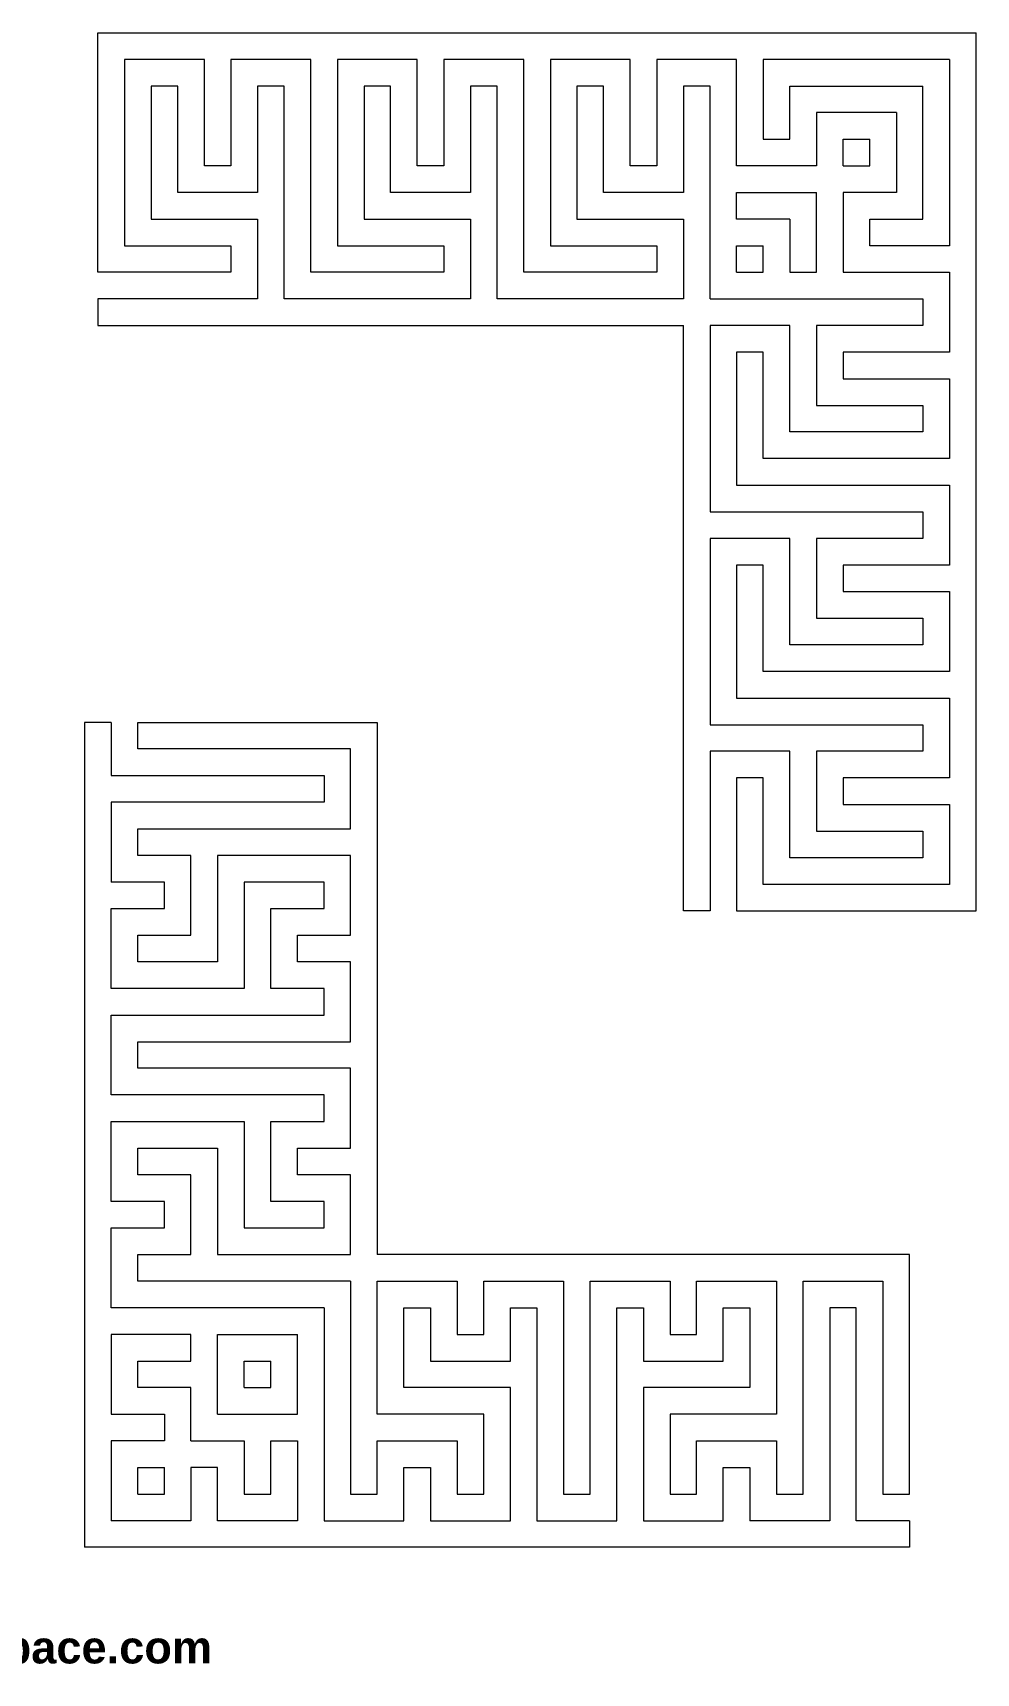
# Model space of a CAD drawing. Header units: millimetres. Extents: x 53.2 to 140.6, y -41 to 35.
# Drawn here: x 96.9 to 140.6, y -41 to 35 of the extents above; entities that cross this region are included whole.
import ezdxf

# ---------------------------------------------------------------- set-up
doc = ezdxf.new("R2010")
doc.units = ezdxf.units.MM
doc.header["$MEASUREMENT"] = 0
doc.layers.add('Layer 1', color=7, linetype='Continuous')

msp = doc.modelspace()

# ---------------------------------------------------------------- linework, layer by layer
at = {"layer": 'Layer 1', "lineweight": 9}
for points, knots in [([(109.7764, 33.7782), (109.7764, 33.7782), (106.0751, 33.7782), (106.0751, 33.7782), (106.0751, 33.7782), (106.0751, 33.7782), (106.0751, 28.8433), (106.0751, 28.8433), (106.0751, 28.8433), (106.0751, 28.8433), (104.8414, 28.8433), (104.8414, 28.8433), (104.8414, 28.8433), (104.8414, 28.8433), (104.8414, 33.7782), (104.8414, 33.7782), (104.8414, 33.7782), (104.8414, 33.7782), (101.1402, 33.7782), (101.1402, 33.7782), (101.1402, 33.7782), (101.1402, 33.7782), (101.1402, 25.142), (101.1402, 25.142), (101.1402, 25.142), (101.1402, 25.142), (106.0751, 25.142), (106.0751, 25.142), (106.0751, 25.142), (106.0751, 25.142), (106.0751, 23.9083), (106.0751, 23.9083), (106.0751, 23.9083), (106.0751, 23.9083), (99.9064, 23.9083), (99.9064, 23.9083), (99.9064, 23.9083), (99.9064, 23.9083), (99.9064, 35.012), (99.9064, 35.012), (99.9064, 35.012), (99.9064, 35.012), (140.62, 35.012), (140.62, 35.012)], [0, 0, 0, 0, 0.0833333, 0.0833333, 0.0833333, 0.0833333, 0.1666667, 0.1666667, 0.1666667, 0.1666667, 0.25, 0.25, 0.25, 0.25, 0.3333333, 0.3333333, 0.3333333, 0.3333333, 0.4166667, 0.4166667, 0.4166667, 0.4166667, 0.5, 0.5, 0.5, 0.5, 0.5833333, 0.5833333, 0.5833333, 0.5833333, 0.6666667, 0.6666667, 0.6666667, 0.6666667, 0.75, 0.75, 0.75, 0.75, 0.8333333, 0.8333333, 0.8333333, 0.8333333, 1, 1, 1, 1]), ([(139.3862, 4.1684), (139.3862, 4.1684), (139.3862, 0.4672), (139.3862, 0.4672), (139.3862, 0.4672), (139.3862, 0.4672), (134.4512, 0.4672), (134.4512, 0.4672), (134.4512, 0.4672), (134.4512, 0.4672), (134.4512, -0.7665), (134.4512, -0.7665), (134.4512, -0.7665), (134.4512, -0.7665), (139.3862, -0.7665), (139.3862, -0.7665), (139.3862, -0.7665), (139.3862, -0.7665), (139.3862, -4.4678), (139.3862, -4.4678), (139.3862, -4.4678), (139.3862, -4.4678), (130.75, -4.4678), (130.75, -4.4678), (130.75, -4.4678), (130.75, -4.4678), (130.75, 0.4672), (130.75, 0.4672), (130.75, 0.4672), (130.75, 0.4672), (129.5163, 0.4672), (129.5163, 0.4672), (129.5163, 0.4672), (129.5163, 0.4672), (129.5163, -5.7015), (129.5163, -5.7015), (129.5163, -5.7015), (129.5163, -5.7015), (140.62, -5.7015), (140.62, -5.7015), (140.62, -5.7015), (140.62, -5.7015), (140.62, 35.012), (140.62, 35.012)], [0, 0, 0, 0, 0.0833333, 0.0833333, 0.0833333, 0.0833333, 0.1666667, 0.1666667, 0.1666667, 0.1666667, 0.25, 0.25, 0.25, 0.25, 0.3333333, 0.3333333, 0.3333333, 0.3333333, 0.4166667, 0.4166667, 0.4166667, 0.4166667, 0.5, 0.5, 0.5, 0.5, 0.5833333, 0.5833333, 0.5833333, 0.5833333, 0.6666667, 0.6666667, 0.6666667, 0.6666667, 0.75, 0.75, 0.75, 0.75, 0.8333333, 0.8333333, 0.8333333, 0.8333333, 1, 1, 1, 1]), ([(129.5163, 33.7782), (129.5163, 33.7782), (125.815, 33.7782), (125.815, 33.7782), (125.815, 33.7782), (125.815, 33.7782), (125.815, 28.8433), (125.815, 28.8433), (125.815, 28.8433), (125.815, 28.8433), (124.5813, 28.8433), (124.5813, 28.8433), (124.5813, 28.8433), (124.5813, 28.8433), (124.5813, 33.7782), (124.5813, 33.7782), (124.5813, 33.7782), (124.5813, 33.7782), (120.8801, 33.7782), (120.8801, 33.7782), (120.8801, 33.7782), (120.8801, 33.7782), (120.8801, 25.142), (120.8801, 25.142), (120.8801, 25.142), (120.8801, 25.142), (125.815, 25.142), (125.815, 25.142), (125.815, 25.142), (125.815, 25.142), (125.815, 23.9083), (125.815, 23.9083), (125.815, 23.9083), (125.815, 23.9083), (119.6463, 23.9083), (119.6463, 23.9083), (119.6463, 23.9083), (119.6463, 23.9083), (119.6463, 33.7782), (119.6463, 33.7782), (119.6463, 33.7782), (119.6463, 33.7782), (115.9451, 33.7782), (115.9451, 33.7782), (115.9451, 33.7782), (115.9451, 33.7782), (115.9451, 28.8433), (115.9451, 28.8433), (115.9451, 28.8433), (115.9451, 28.8433), (114.7114, 28.8433), (114.7114, 28.8433), (114.7114, 28.8433), (114.7114, 28.8433), (114.7114, 33.7782), (114.7114, 33.7782), (114.7114, 33.7782), (114.7114, 33.7782), (111.0101, 33.7782), (111.0101, 33.7782), (111.0101, 33.7782), (111.0101, 33.7782), (111.0101, 25.142), (111.0101, 25.142), (111.0101, 25.142), (111.0101, 25.142), (115.9451, 25.142), (115.9451, 25.142), (115.9451, 25.142), (115.9451, 25.142), (115.9451, 23.9083), (115.9451, 23.9083), (115.9451, 23.9083), (115.9451, 23.9083), (109.7764, 23.9083), (109.7764, 23.9083), (109.7764, 23.9083), (109.7764, 23.9083), (109.7764, 33.7782), (109.7764, 33.7782)], [0, 0, 0, 0, 0.047619, 0.047619, 0.047619, 0.047619, 0.0952381, 0.0952381, 0.0952381, 0.0952381, 0.1428571, 0.1428571, 0.1428571, 0.1428571, 0.1904762, 0.1904762, 0.1904762, 0.1904762, 0.2380952, 0.2380952, 0.2380952, 0.2380952, 0.2857143, 0.2857143, 0.2857143, 0.2857143, 0.3333333, 0.3333333, 0.3333333, 0.3333333, 0.3809524, 0.3809524, 0.3809524, 0.3809524, 0.4285714, 0.4285714, 0.4285714, 0.4285714, 0.4761905, 0.4761905, 0.4761905, 0.4761905, 0.5238095, 0.5238095, 0.5238095, 0.5238095, 0.5714286, 0.5714286, 0.5714286, 0.5714286, 0.6190476, 0.6190476, 0.6190476, 0.6190476, 0.6666667, 0.6666667, 0.6666667, 0.6666667, 0.7142857, 0.7142857, 0.7142857, 0.7142857, 0.7619048, 0.7619048, 0.7619048, 0.7619048, 0.8095238, 0.8095238, 0.8095238, 0.8095238, 0.8571429, 0.8571429, 0.8571429, 0.8571429, 0.9047619, 0.9047619, 0.9047619, 0.9047619, 1, 1, 1, 1]), ([(117.1788, 22.6746), (117.1788, 22.6746), (108.5426, 22.6746), (108.5426, 22.6746), (108.5426, 22.6746), (108.5426, 22.6746), (108.5426, 32.5445), (108.5426, 32.5445), (108.5426, 32.5445), (108.5426, 32.5445), (107.3089, 32.5445), (107.3089, 32.5445), (107.3089, 32.5445), (107.3089, 32.5445), (107.3089, 27.6095), (107.3089, 27.6095), (107.3089, 27.6095), (107.3089, 27.6095), (103.6076, 27.6095), (103.6076, 27.6095), (103.6076, 27.6095), (103.6076, 27.6095), (103.6076, 32.5445), (103.6076, 32.5445), (103.6076, 32.5445), (103.6076, 32.5445), (102.3739, 32.5445), (102.3739, 32.5445), (102.3739, 32.5445), (102.3739, 32.5445), (102.3739, 26.3758), (102.3739, 26.3758), (102.3739, 26.3758), (102.3739, 26.3758), (107.3089, 26.3758), (107.3089, 26.3758), (107.3089, 26.3758), (107.3089, 26.3758), (107.3089, 22.6746), (107.3089, 22.6746), (107.3089, 22.6746), (107.3089, 22.6746), (99.9064, 22.6746), (99.9064, 22.6746), (99.9064, 22.6746), (99.9064, 22.6746), (99.9064, 21.4408), (99.9064, 21.4408), (99.9064, 21.4408), (99.9064, 21.4408), (127.0488, 21.4408), (127.0488, 21.4408)], [0, 0, 0, 0, 0.0714286, 0.0714286, 0.0714286, 0.0714286, 0.1428571, 0.1428571, 0.1428571, 0.1428571, 0.2142857, 0.2142857, 0.2142857, 0.2142857, 0.2857143, 0.2857143, 0.2857143, 0.2857143, 0.3571429, 0.3571429, 0.3571429, 0.3571429, 0.4285714, 0.4285714, 0.4285714, 0.4285714, 0.5, 0.5, 0.5, 0.5, 0.5714286, 0.5714286, 0.5714286, 0.5714286, 0.6428571, 0.6428571, 0.6428571, 0.6428571, 0.7142857, 0.7142857, 0.7142857, 0.7142857, 0.7857143, 0.7857143, 0.7857143, 0.7857143, 0.8571429, 0.8571429, 0.8571429, 0.8571429, 1, 1, 1, 1]), ([(128.2825, 22.6746), (128.2825, 22.6746), (128.2825, 32.5445), (128.2825, 32.5445), (128.2825, 32.5445), (128.2825, 32.5445), (127.0488, 32.5445), (127.0488, 32.5445), (127.0488, 32.5445), (127.0488, 32.5445), (127.0488, 27.6095), (127.0488, 27.6095), (127.0488, 27.6095), (127.0488, 27.6095), (123.3476, 27.6095), (123.3476, 27.6095), (123.3476, 27.6095), (123.3476, 27.6095), (123.3476, 32.5445), (123.3476, 32.5445), (123.3476, 32.5445), (123.3476, 32.5445), (122.1138, 32.5445), (122.1138, 32.5445), (122.1138, 32.5445), (122.1138, 32.5445), (122.1138, 26.3758), (122.1138, 26.3758), (122.1138, 26.3758), (122.1138, 26.3758), (127.0488, 26.3758), (127.0488, 26.3758), (127.0488, 26.3758), (127.0488, 26.3758), (127.0488, 22.6746), (127.0488, 22.6746), (127.0488, 22.6746), (127.0488, 22.6746), (118.4126, 22.6746), (118.4126, 22.6746), (118.4126, 22.6746), (118.4126, 22.6746), (118.4126, 32.5445), (118.4126, 32.5445), (118.4126, 32.5445), (118.4126, 32.5445), (117.1788, 32.5445), (117.1788, 32.5445), (117.1788, 32.5445), (117.1788, 32.5445), (117.1788, 27.6095), (117.1788, 27.6095), (117.1788, 27.6095), (117.1788, 27.6095), (113.4776, 27.6095), (113.4776, 27.6095), (113.4776, 27.6095), (113.4776, 27.6095), (113.4776, 32.5445), (113.4776, 32.5445), (113.4776, 32.5445), (113.4776, 32.5445), (112.2438, 32.5445), (112.2438, 32.5445), (112.2438, 32.5445), (112.2438, 32.5445), (112.2438, 26.3758), (112.2438, 26.3758), (112.2438, 26.3758), (112.2438, 26.3758), (117.1788, 26.3758), (117.1788, 26.3758), (117.1788, 26.3758), (117.1788, 26.3758), (117.1788, 22.6746), (117.1788, 22.6746)], [0, 0, 0, 0, 0.05, 0.05, 0.05, 0.05, 0.1, 0.1, 0.1, 0.1, 0.15, 0.15, 0.15, 0.15, 0.2, 0.2, 0.2, 0.2, 0.25, 0.25, 0.25, 0.25, 0.3, 0.3, 0.3, 0.3, 0.35, 0.35, 0.35, 0.35, 0.4, 0.4, 0.4, 0.4, 0.45, 0.45, 0.45, 0.45, 0.5, 0.5, 0.5, 0.5, 0.55, 0.55, 0.55, 0.55, 0.6, 0.6, 0.6, 0.6, 0.65, 0.65, 0.65, 0.65, 0.7, 0.7, 0.7, 0.7, 0.75, 0.75, 0.75, 0.75, 0.8, 0.8, 0.8, 0.8, 0.85, 0.85, 0.85, 0.85, 0.9, 0.9, 0.9, 0.9, 1, 1, 1, 1]), ([(139.3862, 23.9083), (139.3862, 23.9083), (139.3862, 20.207), (139.3862, 20.207), (139.3862, 20.207), (139.3862, 20.207), (134.4512, 20.207), (134.4512, 20.207), (134.4512, 20.207), (134.4512, 20.207), (134.4512, 18.9733), (134.4512, 18.9733), (134.4512, 18.9733), (134.4512, 18.9733), (139.3862, 18.9733), (139.3862, 18.9733), (139.3862, 18.9733), (139.3862, 18.9733), (139.3862, 15.2721), (139.3862, 15.2721), (139.3862, 15.2721), (139.3862, 15.2721), (130.75, 15.2721), (130.75, 15.2721), (130.75, 15.2721), (130.75, 15.2721), (130.75, 20.207), (130.75, 20.207), (130.75, 20.207), (130.75, 20.207), (129.5163, 20.207), (129.5163, 20.207), (129.5163, 20.207), (129.5163, 20.207), (129.5163, 14.0383), (129.5163, 14.0383), (129.5163, 14.0383), (129.5163, 14.0383), (139.3862, 14.0383), (139.3862, 14.0383), (139.3862, 14.0383), (139.3862, 14.0383), (139.3862, 10.3371), (139.3862, 10.3371), (139.3862, 10.3371), (139.3862, 10.3371), (134.4512, 10.3371), (134.4512, 10.3371), (134.4512, 10.3371), (134.4512, 10.3371), (134.4512, 9.1034), (134.4512, 9.1034), (134.4512, 9.1034), (134.4512, 9.1034), (139.3862, 9.1034), (139.3862, 9.1034), (139.3862, 9.1034), (139.3862, 9.1034), (139.3862, 5.4021), (139.3862, 5.4021), (139.3862, 5.4021), (139.3862, 5.4021), (130.75, 5.4021), (130.75, 5.4021), (130.75, 5.4021), (130.75, 5.4021), (130.75, 10.3371), (130.75, 10.3371), (130.75, 10.3371), (130.75, 10.3371), (129.5163, 10.3371), (129.5163, 10.3371), (129.5163, 10.3371), (129.5163, 10.3371), (129.5163, 4.1684), (129.5163, 4.1684), (129.5163, 4.1684), (129.5163, 4.1684), (139.3862, 4.1684), (139.3862, 4.1684)], [0, 0, 0, 0, 0.047619, 0.047619, 0.047619, 0.047619, 0.0952381, 0.0952381, 0.0952381, 0.0952381, 0.1428571, 0.1428571, 0.1428571, 0.1428571, 0.1904762, 0.1904762, 0.1904762, 0.1904762, 0.2380952, 0.2380952, 0.2380952, 0.2380952, 0.2857143, 0.2857143, 0.2857143, 0.2857143, 0.3333333, 0.3333333, 0.3333333, 0.3333333, 0.3809524, 0.3809524, 0.3809524, 0.3809524, 0.4285714, 0.4285714, 0.4285714, 0.4285714, 0.4761905, 0.4761905, 0.4761905, 0.4761905, 0.5238095, 0.5238095, 0.5238095, 0.5238095, 0.5714286, 0.5714286, 0.5714286, 0.5714286, 0.6190476, 0.6190476, 0.6190476, 0.6190476, 0.6666667, 0.6666667, 0.6666667, 0.6666667, 0.7142857, 0.7142857, 0.7142857, 0.7142857, 0.7619048, 0.7619048, 0.7619048, 0.7619048, 0.8095238, 0.8095238, 0.8095238, 0.8095238, 0.8571429, 0.8571429, 0.8571429, 0.8571429, 0.9047619, 0.9047619, 0.9047619, 0.9047619, 1, 1, 1, 1]), ([(128.2825, 22.6746), (128.2825, 22.6746), (138.1525, 22.6746), (138.1525, 22.6746), (138.1525, 22.6746), (138.1525, 22.6746), (138.1525, 21.4408), (138.1525, 21.4408), (138.1525, 21.4408), (138.1525, 21.4408), (133.2175, 21.4408), (133.2175, 21.4408), (133.2175, 21.4408), (133.2175, 21.4408), (133.2175, 17.7396), (133.2175, 17.7396), (133.2175, 17.7396), (133.2175, 17.7396), (138.1525, 17.7396), (138.1525, 17.7396), (138.1525, 17.7396), (138.1525, 17.7396), (138.1525, 16.5058), (138.1525, 16.5058), (138.1525, 16.5058), (138.1525, 16.5058), (131.9838, 16.5058), (131.9838, 16.5058), (131.9838, 16.5058), (131.9838, 16.5058), (131.9838, 21.4408), (131.9838, 21.4408), (131.9838, 21.4408), (131.9838, 21.4408), (128.2825, 21.4408), (128.2825, 21.4408), (128.2825, 21.4408), (128.2825, 21.4408), (128.2825, 12.8046), (128.2825, 12.8046), (128.2825, 12.8046), (128.2825, 12.8046), (138.1525, 12.8046), (138.1525, 12.8046), (138.1525, 12.8046), (138.1525, 12.8046), (138.1525, 11.5708), (138.1525, 11.5708), (138.1525, 11.5708), (138.1525, 11.5708), (133.2175, 11.5708), (133.2175, 11.5708), (133.2175, 11.5708), (133.2175, 11.5708), (133.2175, 7.8696), (133.2175, 7.8696), (133.2175, 7.8696), (133.2175, 7.8696), (138.1525, 7.8696), (138.1525, 7.8696), (138.1525, 7.8696), (138.1525, 7.8696), (138.1525, 6.6359), (138.1525, 6.6359), (138.1525, 6.6359), (138.1525, 6.6359), (131.9838, 6.6359), (131.9838, 6.6359), (131.9838, 6.6359), (131.9838, 6.6359), (131.9838, 11.5708), (131.9838, 11.5708), (131.9838, 11.5708), (131.9838, 11.5708), (128.2825, 11.5708), (128.2825, 11.5708)], [0, 0, 0, 0, 0.05, 0.05, 0.05, 0.05, 0.1, 0.1, 0.1, 0.1, 0.15, 0.15, 0.15, 0.15, 0.2, 0.2, 0.2, 0.2, 0.25, 0.25, 0.25, 0.25, 0.3, 0.3, 0.3, 0.3, 0.35, 0.35, 0.35, 0.35, 0.4, 0.4, 0.4, 0.4, 0.45, 0.45, 0.45, 0.45, 0.5, 0.5, 0.5, 0.5, 0.55, 0.55, 0.55, 0.55, 0.6, 0.6, 0.6, 0.6, 0.65, 0.65, 0.65, 0.65, 0.7, 0.7, 0.7, 0.7, 0.75, 0.75, 0.75, 0.75, 0.8, 0.8, 0.8, 0.8, 0.85, 0.85, 0.85, 0.85, 0.9, 0.9, 0.9, 0.9, 1, 1, 1, 1]), ([(128.2825, 11.5708), (128.2825, 11.5708), (128.2825, 2.9346), (128.2825, 2.9346), (128.2825, 2.9346), (128.2825, 2.9346), (138.1525, 2.9346), (138.1525, 2.9346), (138.1525, 2.9346), (138.1525, 2.9346), (138.1525, 1.7009), (138.1525, 1.7009), (138.1525, 1.7009), (138.1525, 1.7009), (133.2175, 1.7009), (133.2175, 1.7009), (133.2175, 1.7009), (133.2175, 1.7009), (133.2175, -2.0003), (133.2175, -2.0003), (133.2175, -2.0003), (133.2175, -2.0003), (138.1525, -2.0003), (138.1525, -2.0003), (138.1525, -2.0003), (138.1525, -2.0003), (138.1525, -3.234), (138.1525, -3.234), (138.1525, -3.234), (138.1525, -3.234), (131.9838, -3.234), (131.9838, -3.234), (131.9838, -3.234), (131.9838, -3.234), (131.9838, 1.7009), (131.9838, 1.7009), (131.9838, 1.7009), (131.9838, 1.7009), (128.2825, 1.7009), (128.2825, 1.7009), (128.2825, 1.7009), (128.2825, 1.7009), (128.2825, -5.7015), (128.2825, -5.7015), (128.2825, -5.7015), (128.2825, -5.7015), (127.0488, -5.7015), (127.0488, -5.7015), (127.0488, -5.7015), (127.0488, -5.7015), (127.0488, 21.4408), (127.0488, 21.4408)], [0, 0, 0, 0, 0.0714286, 0.0714286, 0.0714286, 0.0714286, 0.1428571, 0.1428571, 0.1428571, 0.1428571, 0.2142857, 0.2142857, 0.2142857, 0.2142857, 0.2857143, 0.2857143, 0.2857143, 0.2857143, 0.3571429, 0.3571429, 0.3571429, 0.3571429, 0.4285714, 0.4285714, 0.4285714, 0.4285714, 0.5, 0.5, 0.5, 0.5, 0.5714286, 0.5714286, 0.5714286, 0.5714286, 0.6428571, 0.6428571, 0.6428571, 0.6428571, 0.7142857, 0.7142857, 0.7142857, 0.7142857, 0.7857143, 0.7857143, 0.7857143, 0.7857143, 0.8571429, 0.8571429, 0.8571429, 0.8571429, 1, 1, 1, 1]), ([(100.5189, 3.0407), (100.5189, 3.0407), (99.2852, 3.0407), (99.2852, 3.0407), (99.2852, 3.0407), (99.2852, 3.0407), (99.2852, -35.2053), (99.2852, -35.2053)], [0, 0, 0, 0, 0.3333333, 0.3333333, 0.3333333, 0.3333333, 1, 1, 1, 1]), ([(101.7526, 3.0407), (101.7526, 3.0407), (112.8563, 3.0407), (112.8563, 3.0407), (112.8563, 3.0407), (112.8563, 3.0407), (112.8563, -21.6341), (112.8563, -21.6341)], [0, 0, 0, 0, 0.3333333, 0.3333333, 0.3333333, 0.3333333, 1, 1, 1, 1]), ([(111.6226, -8.0629), (111.6226, -8.0629), (109.1551, -8.0629), (109.1551, -8.0629), (109.1551, -8.0629), (109.1551, -8.0629), (109.1551, -6.8292), (109.1551, -6.8292), (109.1551, -6.8292), (109.1551, -6.8292), (111.6226, -6.8292), (111.6226, -6.8292), (111.6226, -6.8292), (111.6226, -6.8292), (111.6226, -3.1279), (111.6226, -3.1279), (111.6226, -3.1279), (111.6226, -3.1279), (105.4539, -3.1279), (105.4539, -3.1279), (105.4539, -3.1279), (105.4539, -3.1279), (105.4539, -8.0629), (105.4539, -8.0629), (105.4539, -8.0629), (105.4539, -8.0629), (101.7526, -8.0629), (101.7526, -8.0629), (101.7526, -8.0629), (101.7526, -8.0629), (101.7526, -6.8292), (101.7526, -6.8292), (101.7526, -6.8292), (101.7526, -6.8292), (104.2201, -6.8292), (104.2201, -6.8292), (104.2201, -6.8292), (104.2201, -6.8292), (104.2201, -3.1279), (104.2201, -3.1279), (104.2201, -3.1279), (104.2201, -3.1279), (101.7526, -3.1279), (101.7526, -3.1279)], [0, 0, 0, 0, 0.0833333, 0.0833333, 0.0833333, 0.0833333, 0.1666667, 0.1666667, 0.1666667, 0.1666667, 0.25, 0.25, 0.25, 0.25, 0.3333333, 0.3333333, 0.3333333, 0.3333333, 0.4166667, 0.4166667, 0.4166667, 0.4166667, 0.5, 0.5, 0.5, 0.5, 0.5833333, 0.5833333, 0.5833333, 0.5833333, 0.6666667, 0.6666667, 0.6666667, 0.6666667, 0.75, 0.75, 0.75, 0.75, 0.8333333, 0.8333333, 0.8333333, 0.8333333, 1, 1, 1, 1]), ([(106.6876, -9.2967), (106.6876, -9.2967), (100.5189, -9.2967), (100.5189, -9.2967), (100.5189, -9.2967), (100.5189, -9.2967), (100.5189, -5.5954), (100.5189, -5.5954), (100.5189, -5.5954), (100.5189, -5.5954), (102.9864, -5.5954), (102.9864, -5.5954), (102.9864, -5.5954), (102.9864, -5.5954), (102.9864, -4.3617), (102.9864, -4.3617), (102.9864, -4.3617), (102.9864, -4.3617), (100.5189, -4.3617), (100.5189, -4.3617)], [0, 0, 0, 0, 0.1666667, 0.1666667, 0.1666667, 0.1666667, 0.3333333, 0.3333333, 0.3333333, 0.3333333, 0.5, 0.5, 0.5, 0.5, 0.6666667, 0.6666667, 0.6666667, 0.6666667, 1, 1, 1, 1]), ([(107.9214, -9.2967), (107.9214, -9.2967), (107.9214, -5.5954), (107.9214, -5.5954), (107.9214, -5.5954), (107.9214, -5.5954), (110.3888, -5.5954), (110.3888, -5.5954), (110.3888, -5.5954), (110.3888, -5.5954), (110.3888, -4.3617), (110.3888, -4.3617), (110.3888, -4.3617), (110.3888, -4.3617), (106.6876, -4.3617), (106.6876, -4.3617), (106.6876, -4.3617), (106.6876, -4.3617), (106.6876, -9.2967), (106.6876, -9.2967)], [0, 0, 0, 0, 0.1666667, 0.1666667, 0.1666667, 0.1666667, 0.3333333, 0.3333333, 0.3333333, 0.3333333, 0.5, 0.5, 0.5, 0.5, 0.6666667, 0.6666667, 0.6666667, 0.6666667, 1, 1, 1, 1]), ([(111.6226, -22.8679), (111.6226, -22.8679), (101.7526, -22.8679), (101.7526, -22.8679), (101.7526, -22.8679), (101.7526, -22.8679), (101.7526, -21.6341), (101.7526, -21.6341), (101.7526, -21.6341), (101.7526, -21.6341), (104.2201, -21.6341), (104.2201, -21.6341), (104.2201, -21.6341), (104.2201, -21.6341), (104.2201, -17.9329), (104.2201, -17.9329), (104.2201, -17.9329), (104.2201, -17.9329), (101.7526, -17.9329), (101.7526, -17.9329), (101.7526, -17.9329), (101.7526, -17.9329), (101.7526, -16.6991), (101.7526, -16.6991), (101.7526, -16.6991), (101.7526, -16.6991), (105.4539, -16.6991), (105.4539, -16.6991), (105.4539, -16.6991), (105.4539, -16.6991), (105.4539, -21.6341), (105.4539, -21.6341), (105.4539, -21.6341), (105.4539, -21.6341), (111.6226, -21.6341), (111.6226, -21.6341), (111.6226, -21.6341), (111.6226, -21.6341), (111.6226, -17.9329), (111.6226, -17.9329), (111.6226, -17.9329), (111.6226, -17.9329), (109.1551, -17.9329), (109.1551, -17.9329), (109.1551, -17.9329), (109.1551, -17.9329), (109.1551, -16.6991), (109.1551, -16.6991), (109.1551, -16.6991), (109.1551, -16.6991), (111.6226, -16.6991), (111.6226, -16.6991), (111.6226, -16.6991), (111.6226, -16.6991), (111.6226, -12.9979), (111.6226, -12.9979), (111.6226, -12.9979), (111.6226, -12.9979), (101.7526, -12.9979), (101.7526, -12.9979), (101.7526, -12.9979), (101.7526, -12.9979), (101.7526, -11.7642), (101.7526, -11.7642), (101.7526, -11.7642), (101.7526, -11.7642), (111.6226, -11.7642), (111.6226, -11.7642), (111.6226, -11.7642), (111.6226, -11.7642), (111.6226, -8.0629), (111.6226, -8.0629)], [0, 0, 0, 0, 0.0526316, 0.0526316, 0.0526316, 0.0526316, 0.1052632, 0.1052632, 0.1052632, 0.1052632, 0.1578947, 0.1578947, 0.1578947, 0.1578947, 0.2105263, 0.2105263, 0.2105263, 0.2105263, 0.2631579, 0.2631579, 0.2631579, 0.2631579, 0.3157895, 0.3157895, 0.3157895, 0.3157895, 0.3684211, 0.3684211, 0.3684211, 0.3684211, 0.4210526, 0.4210526, 0.4210526, 0.4210526, 0.4736842, 0.4736842, 0.4736842, 0.4736842, 0.5263158, 0.5263158, 0.5263158, 0.5263158, 0.5789474, 0.5789474, 0.5789474, 0.5789474, 0.6315789, 0.6315789, 0.6315789, 0.6315789, 0.6842105, 0.6842105, 0.6842105, 0.6842105, 0.7368421, 0.7368421, 0.7368421, 0.7368421, 0.7894737, 0.7894737, 0.7894737, 0.7894737, 0.8421053, 0.8421053, 0.8421053, 0.8421053, 0.8947368, 0.8947368, 0.8947368, 0.8947368, 1, 1, 1, 1]), ([(110.3888, -24.1016), (110.3888, -24.1016), (100.5189, -24.1016), (100.5189, -24.1016), (100.5189, -24.1016), (100.5189, -24.1016), (100.5189, -20.4004), (100.5189, -20.4004), (100.5189, -20.4004), (100.5189, -20.4004), (102.9864, -20.4004), (102.9864, -20.4004), (102.9864, -20.4004), (102.9864, -20.4004), (102.9864, -19.1666), (102.9864, -19.1666), (102.9864, -19.1666), (102.9864, -19.1666), (100.5189, -19.1666), (100.5189, -19.1666), (100.5189, -19.1666), (100.5189, -19.1666), (100.5189, -15.4654), (100.5189, -15.4654), (100.5189, -15.4654), (100.5189, -15.4654), (106.6876, -15.4654), (106.6876, -15.4654), (106.6876, -15.4654), (106.6876, -15.4654), (106.6876, -20.4004), (106.6876, -20.4004), (106.6876, -20.4004), (106.6876, -20.4004), (110.3888, -20.4004), (110.3888, -20.4004), (110.3888, -20.4004), (110.3888, -20.4004), (110.3888, -19.1666), (110.3888, -19.1666), (110.3888, -19.1666), (110.3888, -19.1666), (107.9214, -19.1666), (107.9214, -19.1666), (107.9214, -19.1666), (107.9214, -19.1666), (107.9214, -15.4654), (107.9214, -15.4654), (107.9214, -15.4654), (107.9214, -15.4654), (110.3888, -15.4654), (110.3888, -15.4654), (110.3888, -15.4654), (110.3888, -15.4654), (110.3888, -14.2317), (110.3888, -14.2317), (110.3888, -14.2317), (110.3888, -14.2317), (100.5189, -14.2317), (100.5189, -14.2317), (100.5189, -14.2317), (100.5189, -14.2317), (100.5189, -10.5304), (100.5189, -10.5304), (100.5189, -10.5304), (100.5189, -10.5304), (110.3888, -10.5304), (110.3888, -10.5304), (110.3888, -10.5304), (110.3888, -10.5304), (110.3888, -9.2967), (110.3888, -9.2967), (110.3888, -9.2967), (110.3888, -9.2967), (107.9214, -9.2967), (107.9214, -9.2967)], [0, 0, 0, 0, 0.05, 0.05, 0.05, 0.05, 0.1, 0.1, 0.1, 0.1, 0.15, 0.15, 0.15, 0.15, 0.2, 0.2, 0.2, 0.2, 0.25, 0.25, 0.25, 0.25, 0.3, 0.3, 0.3, 0.3, 0.35, 0.35, 0.35, 0.35, 0.4, 0.4, 0.4, 0.4, 0.45, 0.45, 0.45, 0.45, 0.5, 0.5, 0.5, 0.5, 0.55, 0.55, 0.55, 0.55, 0.6, 0.6, 0.6, 0.6, 0.65, 0.65, 0.65, 0.65, 0.7, 0.7, 0.7, 0.7, 0.75, 0.75, 0.75, 0.75, 0.8, 0.8, 0.8, 0.8, 0.85, 0.85, 0.85, 0.85, 0.9, 0.9, 0.9, 0.9, 1, 1, 1, 1]), ([(137.5312, -32.7378), (137.5312, -32.7378), (137.5312, -21.6341), (137.5312, -21.6341), (137.5312, -21.6341), (137.5312, -21.6341), (112.8563, -21.6341), (112.8563, -21.6341)], [0, 0, 0, 0, 0.3333333, 0.3333333, 0.3333333, 0.3333333, 1, 1, 1, 1]), ([(111.6226, -22.8679), (111.6226, -22.8679), (111.6226, -32.7378), (111.6226, -32.7378), (111.6226, -32.7378), (111.6226, -32.7378), (112.8563, -32.7378), (112.8563, -32.7378), (112.8563, -32.7378), (112.8563, -32.7378), (112.8563, -30.2703), (112.8563, -30.2703), (112.8563, -30.2703), (112.8563, -30.2703), (116.5576, -30.2703), (116.5576, -30.2703), (116.5576, -30.2703), (116.5576, -30.2703), (116.5576, -32.7378), (116.5576, -32.7378), (116.5576, -32.7378), (116.5576, -32.7378), (117.7913, -32.7378), (117.7913, -32.7378), (117.7913, -32.7378), (117.7913, -32.7378), (117.7913, -29.0366), (117.7913, -29.0366), (117.7913, -29.0366), (117.7913, -29.0366), (112.8563, -29.0366), (112.8563, -29.0366), (112.8563, -29.0366), (112.8563, -29.0366), (112.8563, -22.8679), (112.8563, -22.8679), (112.8563, -22.8679), (112.8563, -22.8679), (116.5576, -22.8679), (116.5576, -22.8679), (116.5576, -22.8679), (116.5576, -22.8679), (116.5576, -25.3353), (116.5576, -25.3353), (116.5576, -25.3353), (116.5576, -25.3353), (117.7913, -25.3353), (117.7913, -25.3353), (117.7913, -25.3353), (117.7913, -25.3353), (117.7913, -22.8679), (117.7913, -22.8679), (117.7913, -22.8679), (117.7913, -22.8679), (121.4926, -22.8679), (121.4926, -22.8679), (121.4926, -22.8679), (121.4926, -22.8679), (121.4926, -32.7378), (121.4926, -32.7378), (121.4926, -32.7378), (121.4926, -32.7378), (122.7263, -32.7378), (122.7263, -32.7378), (122.7263, -32.7378), (122.7263, -32.7378), (122.7263, -22.8679), (122.7263, -22.8679), (122.7263, -22.8679), (122.7263, -22.8679), (126.4275, -22.8679), (126.4275, -22.8679)], [0, 0, 0, 0, 0.0526316, 0.0526316, 0.0526316, 0.0526316, 0.1052632, 0.1052632, 0.1052632, 0.1052632, 0.1578947, 0.1578947, 0.1578947, 0.1578947, 0.2105263, 0.2105263, 0.2105263, 0.2105263, 0.2631579, 0.2631579, 0.2631579, 0.2631579, 0.3157895, 0.3157895, 0.3157895, 0.3157895, 0.3684211, 0.3684211, 0.3684211, 0.3684211, 0.4210526, 0.4210526, 0.4210526, 0.4210526, 0.4736842, 0.4736842, 0.4736842, 0.4736842, 0.5263158, 0.5263158, 0.5263158, 0.5263158, 0.5789474, 0.5789474, 0.5789474, 0.5789474, 0.6315789, 0.6315789, 0.6315789, 0.6315789, 0.6842105, 0.6842105, 0.6842105, 0.6842105, 0.7368421, 0.7368421, 0.7368421, 0.7368421, 0.7894737, 0.7894737, 0.7894737, 0.7894737, 0.8421053, 0.8421053, 0.8421053, 0.8421053, 0.8947368, 0.8947368, 0.8947368, 0.8947368, 1, 1, 1, 1]), ([(126.4275, -22.8679), (126.4275, -22.8679), (126.4275, -25.3353), (126.4275, -25.3353), (126.4275, -25.3353), (126.4275, -25.3353), (127.6613, -25.3353), (127.6613, -25.3353), (127.6613, -25.3353), (127.6613, -25.3353), (127.6613, -22.8679), (127.6613, -22.8679), (127.6613, -22.8679), (127.6613, -22.8679), (131.3625, -22.8679), (131.3625, -22.8679), (131.3625, -22.8679), (131.3625, -22.8679), (131.3625, -29.0366), (131.3625, -29.0366), (131.3625, -29.0366), (131.3625, -29.0366), (126.4275, -29.0366), (126.4275, -29.0366), (126.4275, -29.0366), (126.4275, -29.0366), (126.4275, -32.7378), (126.4275, -32.7378), (126.4275, -32.7378), (126.4275, -32.7378), (127.6613, -32.7378), (127.6613, -32.7378), (127.6613, -32.7378), (127.6613, -32.7378), (127.6613, -30.2703), (127.6613, -30.2703), (127.6613, -30.2703), (127.6613, -30.2703), (131.3625, -30.2703), (131.3625, -30.2703), (131.3625, -30.2703), (131.3625, -30.2703), (131.3625, -32.7378), (131.3625, -32.7378)], [0, 0, 0, 0, 0.0833333, 0.0833333, 0.0833333, 0.0833333, 0.1666667, 0.1666667, 0.1666667, 0.1666667, 0.25, 0.25, 0.25, 0.25, 0.3333333, 0.3333333, 0.3333333, 0.3333333, 0.4166667, 0.4166667, 0.4166667, 0.4166667, 0.5, 0.5, 0.5, 0.5, 0.5833333, 0.5833333, 0.5833333, 0.5833333, 0.6666667, 0.6666667, 0.6666667, 0.6666667, 0.75, 0.75, 0.75, 0.75, 0.8333333, 0.8333333, 0.8333333, 0.8333333, 1, 1, 1, 1]), ([(110.3888, -24.1016), (110.3888, -24.1016), (110.3888, -33.9715), (110.3888, -33.9715), (110.3888, -33.9715), (110.3888, -33.9715), (114.0901, -33.9715), (114.0901, -33.9715), (114.0901, -33.9715), (114.0901, -33.9715), (114.0901, -31.5041), (114.0901, -31.5041), (114.0901, -31.5041), (114.0901, -31.5041), (115.3238, -31.5041), (115.3238, -31.5041), (115.3238, -31.5041), (115.3238, -31.5041), (115.3238, -33.9715), (115.3238, -33.9715), (115.3238, -33.9715), (115.3238, -33.9715), (119.025, -33.9715), (119.025, -33.9715), (119.025, -33.9715), (119.025, -33.9715), (119.025, -27.8028), (119.025, -27.8028), (119.025, -27.8028), (119.025, -27.8028), (114.0901, -27.8028), (114.0901, -27.8028), (114.0901, -27.8028), (114.0901, -27.8028), (114.0901, -24.1016), (114.0901, -24.1016), (114.0901, -24.1016), (114.0901, -24.1016), (115.3238, -24.1016), (115.3238, -24.1016), (115.3238, -24.1016), (115.3238, -24.1016), (115.3238, -26.5691), (115.3238, -26.5691), (115.3238, -26.5691), (115.3238, -26.5691), (119.025, -26.5691), (119.025, -26.5691), (119.025, -26.5691), (119.025, -26.5691), (119.025, -24.1016), (119.025, -24.1016), (119.025, -24.1016), (119.025, -24.1016), (120.2588, -24.1016), (120.2588, -24.1016), (120.2588, -24.1016), (120.2588, -24.1016), (120.2588, -33.9715), (120.2588, -33.9715), (120.2588, -33.9715), (120.2588, -33.9715), (123.96, -33.9715), (123.96, -33.9715), (123.96, -33.9715), (123.96, -33.9715), (123.96, -24.1016), (123.96, -24.1016), (123.96, -24.1016), (123.96, -24.1016), (125.1938, -24.1016), (125.1938, -24.1016), (125.1938, -24.1016), (125.1938, -24.1016), (125.1938, -26.5691), (125.1938, -26.5691)], [0, 0, 0, 0, 0.05, 0.05, 0.05, 0.05, 0.1, 0.1, 0.1, 0.1, 0.15, 0.15, 0.15, 0.15, 0.2, 0.2, 0.2, 0.2, 0.25, 0.25, 0.25, 0.25, 0.3, 0.3, 0.3, 0.3, 0.35, 0.35, 0.35, 0.35, 0.4, 0.4, 0.4, 0.4, 0.45, 0.45, 0.45, 0.45, 0.5, 0.5, 0.5, 0.5, 0.55, 0.55, 0.55, 0.55, 0.6, 0.6, 0.6, 0.6, 0.65, 0.65, 0.65, 0.65, 0.7, 0.7, 0.7, 0.7, 0.75, 0.75, 0.75, 0.75, 0.8, 0.8, 0.8, 0.8, 0.85, 0.85, 0.85, 0.85, 0.9, 0.9, 0.9, 0.9, 1, 1, 1, 1]), ([(125.1938, -26.5691), (125.1938, -26.5691), (128.895, -26.5691), (128.895, -26.5691), (128.895, -26.5691), (128.895, -26.5691), (128.895, -24.1016), (128.895, -24.1016), (128.895, -24.1016), (128.895, -24.1016), (130.1288, -24.1016), (130.1288, -24.1016), (130.1288, -24.1016), (130.1288, -24.1016), (130.1288, -27.8028), (130.1288, -27.8028), (130.1288, -27.8028), (130.1288, -27.8028), (125.1938, -27.8028), (125.1938, -27.8028)], [0, 0, 0, 0, 0.1666667, 0.1666667, 0.1666667, 0.1666667, 0.3333333, 0.3333333, 0.3333333, 0.3333333, 0.5, 0.5, 0.5, 0.5, 0.6666667, 0.6666667, 0.6666667, 0.6666667, 1, 1, 1, 1]), ([(104.2201, -30.2703), (104.2201, -30.2703), (104.2201, -27.8028), (104.2201, -27.8028), (104.2201, -27.8028), (104.2201, -27.8028), (101.7526, -27.8028), (101.7526, -27.8028), (101.7526, -27.8028), (101.7526, -27.8028), (101.7526, -26.5691), (101.7526, -26.5691), (101.7526, -26.5691), (101.7526, -26.5691), (104.2201, -26.5691), (104.2201, -26.5691), (104.2201, -26.5691), (104.2201, -26.5691), (104.2201, -25.3353), (104.2201, -25.3353), (104.2201, -25.3353), (104.2201, -25.3353), (100.5189, -25.3353), (100.5189, -25.3353), (100.5189, -25.3353), (100.5189, -25.3353), (100.5189, -29.0366), (100.5189, -29.0366), (100.5189, -29.0366), (100.5189, -29.0366), (102.9864, -29.0366), (102.9864, -29.0366), (102.9864, -29.0366), (102.9864, -29.0366), (102.9864, -30.2703), (102.9864, -30.2703), (102.9864, -30.2703), (102.9864, -30.2703), (100.5189, -30.2703), (100.5189, -30.2703), (100.5189, -30.2703), (100.5189, -30.2703), (100.5189, -33.9715), (100.5189, -33.9715)], [0, 0, 0, 0, 0.0833333, 0.0833333, 0.0833333, 0.0833333, 0.1666667, 0.1666667, 0.1666667, 0.1666667, 0.25, 0.25, 0.25, 0.25, 0.3333333, 0.3333333, 0.3333333, 0.3333333, 0.4166667, 0.4166667, 0.4166667, 0.4166667, 0.5, 0.5, 0.5, 0.5, 0.5833333, 0.5833333, 0.5833333, 0.5833333, 0.6666667, 0.6666667, 0.6666667, 0.6666667, 0.75, 0.75, 0.75, 0.75, 0.8333333, 0.8333333, 0.8333333, 0.8333333, 1, 1, 1, 1]), ([(105.4539, -29.0366), (105.4539, -29.0366), (105.4539, -25.3353), (105.4539, -25.3353), (105.4539, -25.3353), (105.4539, -25.3353), (109.1551, -25.3353), (109.1551, -25.3353)], [0, 0, 0, 0, 0.3333333, 0.3333333, 0.3333333, 0.3333333, 1, 1, 1, 1]), ([(105.4539, -29.0366), (105.4539, -29.0366), (109.1551, -29.0366), (109.1551, -29.0366), (109.1551, -29.0366), (109.1551, -29.0366), (109.1551, -25.3353), (109.1551, -25.3353)], [0, 0, 0, 0, 0.3333333, 0.3333333, 0.3333333, 0.3333333, 1, 1, 1, 1]), ([(106.6876, -27.8028), (106.6876, -27.8028), (106.6876, -26.5691), (106.6876, -26.5691), (106.6876, -26.5691), (106.6876, -26.5691), (107.9214, -26.5691), (107.9214, -26.5691)], [0, 0, 0, 0, 0.3333333, 0.3333333, 0.3333333, 0.3333333, 1, 1, 1, 1]), ([(106.6876, -27.8028), (106.6876, -27.8028), (107.9214, -27.8028), (107.9214, -27.8028), (107.9214, -27.8028), (107.9214, -27.8028), (107.9214, -26.5691), (107.9214, -26.5691)], [0, 0, 0, 0, 0.3333333, 0.3333333, 0.3333333, 0.3333333, 1, 1, 1, 1]), ([(125.1938, -27.8028), (125.1938, -27.8028), (125.1938, -33.9715), (125.1938, -33.9715), (125.1938, -33.9715), (125.1938, -33.9715), (128.895, -33.9715), (128.895, -33.9715), (128.895, -33.9715), (128.895, -33.9715), (128.895, -31.5041), (128.895, -31.5041), (128.895, -31.5041), (128.895, -31.5041), (130.1288, -31.5041), (130.1288, -31.5041), (130.1288, -31.5041), (130.1288, -31.5041), (130.1288, -33.9715), (130.1288, -33.9715)], [0, 0, 0, 0, 0.1666667, 0.1666667, 0.1666667, 0.1666667, 0.3333333, 0.3333333, 0.3333333, 0.3333333, 0.5, 0.5, 0.5, 0.5, 0.6666667, 0.6666667, 0.6666667, 0.6666667, 1, 1, 1, 1]), ([(104.2201, -30.2703), (104.2201, -30.2703), (106.6876, -30.2703), (106.6876, -30.2703), (106.6876, -30.2703), (106.6876, -30.2703), (106.6876, -32.7378), (106.6876, -32.7378), (106.6876, -32.7378), (106.6876, -32.7378), (107.9214, -32.7378), (107.9214, -32.7378), (107.9214, -32.7378), (107.9214, -32.7378), (107.9214, -30.2703), (107.9214, -30.2703), (107.9214, -30.2703), (107.9214, -30.2703), (109.1551, -30.2703), (109.1551, -30.2703), (109.1551, -30.2703), (109.1551, -30.2703), (109.1551, -33.9715), (109.1551, -33.9715), (109.1551, -33.9715), (109.1551, -33.9715), (105.4539, -33.9715), (105.4539, -33.9715), (105.4539, -33.9715), (105.4539, -33.9715), (105.4539, -31.5041), (105.4539, -31.5041), (105.4539, -31.5041), (105.4539, -31.5041), (104.2201, -31.5041), (104.2201, -31.5041), (104.2201, -31.5041), (104.2201, -31.5041), (104.2201, -33.9715), (104.2201, -33.9715), (104.2201, -33.9715), (104.2201, -33.9715), (100.5189, -33.9715), (100.5189, -33.9715)], [0, 0, 0, 0, 0.0833333, 0.0833333, 0.0833333, 0.0833333, 0.1666667, 0.1666667, 0.1666667, 0.1666667, 0.25, 0.25, 0.25, 0.25, 0.3333333, 0.3333333, 0.3333333, 0.3333333, 0.4166667, 0.4166667, 0.4166667, 0.4166667, 0.5, 0.5, 0.5, 0.5, 0.5833333, 0.5833333, 0.5833333, 0.5833333, 0.6666667, 0.6666667, 0.6666667, 0.6666667, 0.75, 0.75, 0.75, 0.75, 0.8333333, 0.8333333, 0.8333333, 0.8333333, 1, 1, 1, 1]), ([(101.7526, -32.7378), (101.7526, -32.7378), (101.7526, -31.5041), (101.7526, -31.5041), (101.7526, -31.5041), (101.7526, -31.5041), (102.9864, -31.5041), (102.9864, -31.5041)], [0, 0, 0, 0, 0.3333333, 0.3333333, 0.3333333, 0.3333333, 1, 1, 1, 1]), ([(101.7526, -32.7378), (101.7526, -32.7378), (102.9864, -32.7378), (102.9864, -32.7378), (102.9864, -32.7378), (102.9864, -32.7378), (102.9864, -31.5041), (102.9864, -31.5041)], [0, 0, 0, 0, 0.3333333, 0.3333333, 0.3333333, 0.3333333, 1, 1, 1, 1]), ([(137.5312, -33.9715), (137.5312, -33.9715), (137.5312, -35.2053), (137.5312, -35.2053), (137.5312, -35.2053), (137.5312, -35.2053), (99.2852, -35.2053), (99.2852, -35.2053)], [0, 0, 0, 0, 0.3333333, 0.3333333, 0.3333333, 0.3333333, 1, 1, 1, 1])]:
    msp.add_open_spline(points, degree=3, knots=knots, dxfattribs=at)
for points in [[(129.5163, 28.8433), (129.5163, 28.8433), (129.5163, 33.7782), (129.5163, 33.7782)], [(139.3862, 33.7782), (139.3862, 33.7782), (130.75, 33.7782), (130.75, 33.7782)], [(130.75, 33.7782), (130.75, 33.7782), (130.75, 30.077), (130.75, 30.077)], [(139.3862, 33.7782), (139.3862, 33.7782), (139.3862, 25.142), (139.3862, 25.142)], [(131.9838, 32.5445), (131.9838, 32.5445), (138.1525, 32.5445), (138.1525, 32.5445)], [(131.9838, 30.077), (131.9838, 30.077), (131.9838, 32.5445), (131.9838, 32.5445)], [(138.1525, 26.3758), (138.1525, 26.3758), (138.1525, 32.5445), (138.1525, 32.5445)], [(133.2175, 31.3108), (133.2175, 31.3108), (133.2175, 28.8433), (133.2175, 28.8433)], [(136.9187, 31.3108), (136.9187, 31.3108), (133.2175, 31.3108), (133.2175, 31.3108)], [(136.9187, 31.3108), (136.9187, 31.3108), (136.9187, 27.6095), (136.9187, 27.6095)], [(130.75, 30.077), (130.75, 30.077), (131.9838, 30.077), (131.9838, 30.077)], [(134.4512, 30.077), (134.4512, 30.077), (135.685, 30.077), (135.685, 30.077)], [(134.4512, 28.8433), (134.4512, 28.8433), (134.4512, 30.077), (134.4512, 30.077)], [(135.685, 28.8433), (135.685, 28.8433), (135.685, 30.077), (135.685, 30.077)], [(133.2175, 28.8433), (133.2175, 28.8433), (129.5163, 28.8433), (129.5163, 28.8433)], [(134.4512, 28.8433), (134.4512, 28.8433), (135.685, 28.8433), (135.685, 28.8433)], [(129.5163, 27.6095), (129.5163, 27.6095), (133.2175, 27.6095), (133.2175, 27.6095)], [(129.5163, 26.3758), (129.5163, 26.3758), (129.5163, 27.6095), (129.5163, 27.6095)], [(133.2175, 23.9083), (133.2175, 23.9083), (133.2175, 27.6095), (133.2175, 27.6095)], [(136.9187, 27.6095), (136.9187, 27.6095), (134.4512, 27.6095), (134.4512, 27.6095)], [(134.4512, 27.6095), (134.4512, 27.6095), (134.4512, 23.9083), (134.4512, 23.9083)], [(131.9838, 26.3758), (131.9838, 26.3758), (129.5163, 26.3758), (129.5163, 26.3758)], [(131.9838, 26.3758), (131.9838, 26.3758), (131.9838, 23.9083), (131.9838, 23.9083)], [(135.685, 25.142), (135.685, 25.142), (135.685, 26.3758), (135.685, 26.3758)], [(135.685, 26.3758), (135.685, 26.3758), (138.1525, 26.3758), (138.1525, 26.3758)], [(129.5163, 25.142), (129.5163, 25.142), (130.75, 25.142), (130.75, 25.142)], [(129.5163, 23.9083), (129.5163, 23.9083), (129.5163, 25.142), (129.5163, 25.142)], [(130.75, 23.9083), (130.75, 23.9083), (130.75, 25.142), (130.75, 25.142)], [(139.3862, 25.142), (139.3862, 25.142), (135.685, 25.142), (135.685, 25.142)], [(129.5163, 23.9083), (129.5163, 23.9083), (130.75, 23.9083), (130.75, 23.9083)], [(131.9838, 23.9083), (131.9838, 23.9083), (133.2175, 23.9083), (133.2175, 23.9083)], [(134.4512, 23.9083), (134.4512, 23.9083), (139.3862, 23.9083), (139.3862, 23.9083)], [(100.5189, 3.0407), (100.5189, 3.0407), (100.5189, 0.5732), (100.5189, 0.5732)], [(101.7526, 1.8069), (101.7526, 1.8069), (101.7526, 3.0407), (101.7526, 3.0407)], [(111.6226, 1.8069), (111.6226, 1.8069), (101.7526, 1.8069), (101.7526, 1.8069)], [(111.6226, -1.8942), (111.6226, -1.8942), (111.6226, 1.8069), (111.6226, 1.8069)], [(100.5189, 0.5732), (100.5189, 0.5732), (110.3888, 0.5732), (110.3888, 0.5732)], [(110.3888, 0.5732), (110.3888, 0.5732), (110.3888, -0.6605), (110.3888, -0.6605)], [(110.3888, -0.6605), (110.3888, -0.6605), (100.5189, -0.6605), (100.5189, -0.6605)], [(100.5189, -0.6605), (100.5189, -0.6605), (100.5189, -4.3617), (100.5189, -4.3617)], [(101.7526, -3.1279), (101.7526, -3.1279), (101.7526, -1.8942), (101.7526, -1.8942)], [(101.7526, -1.8942), (101.7526, -1.8942), (111.6226, -1.8942), (111.6226, -1.8942)], [(132.5962, -22.8679), (132.5962, -22.8679), (136.2975, -22.8679), (136.2975, -22.8679)], [(132.5962, -32.7378), (132.5962, -32.7378), (132.5962, -22.8679), (132.5962, -22.8679)], [(136.2975, -22.8679), (136.2975, -22.8679), (136.2975, -32.7378), (136.2975, -32.7378)], [(133.83, -24.1016), (133.83, -24.1016), (133.83, -33.9715), (133.83, -33.9715)], [(135.0637, -24.1016), (135.0637, -24.1016), (133.83, -24.1016), (133.83, -24.1016)], [(135.0637, -33.9715), (135.0637, -33.9715), (135.0637, -24.1016), (135.0637, -24.1016)], [(131.3625, -32.7378), (131.3625, -32.7378), (132.5962, -32.7378), (132.5962, -32.7378)], [(136.2975, -32.7378), (136.2975, -32.7378), (137.5312, -32.7378), (137.5312, -32.7378)], [(133.83, -33.9715), (133.83, -33.9715), (130.1288, -33.9715), (130.1288, -33.9715)], [(137.5312, -33.9715), (137.5312, -33.9715), (135.0637, -33.9715), (135.0637, -33.9715)]]:
    msp.add_open_spline(points, degree=3, dxfattribs=at)

# ---------------------------------------------------------------- texts
at = {"insert": (78.8838, -39.0895), "char_height": 1.5, "width": 35.540913, "attachment_point": 1}
msp.add_mtext('{\\fArial|b1|i0|c0|p34;www.craftsmanspace.com}', dxfattribs=at)

doc.saveas('drawing.dxf')
